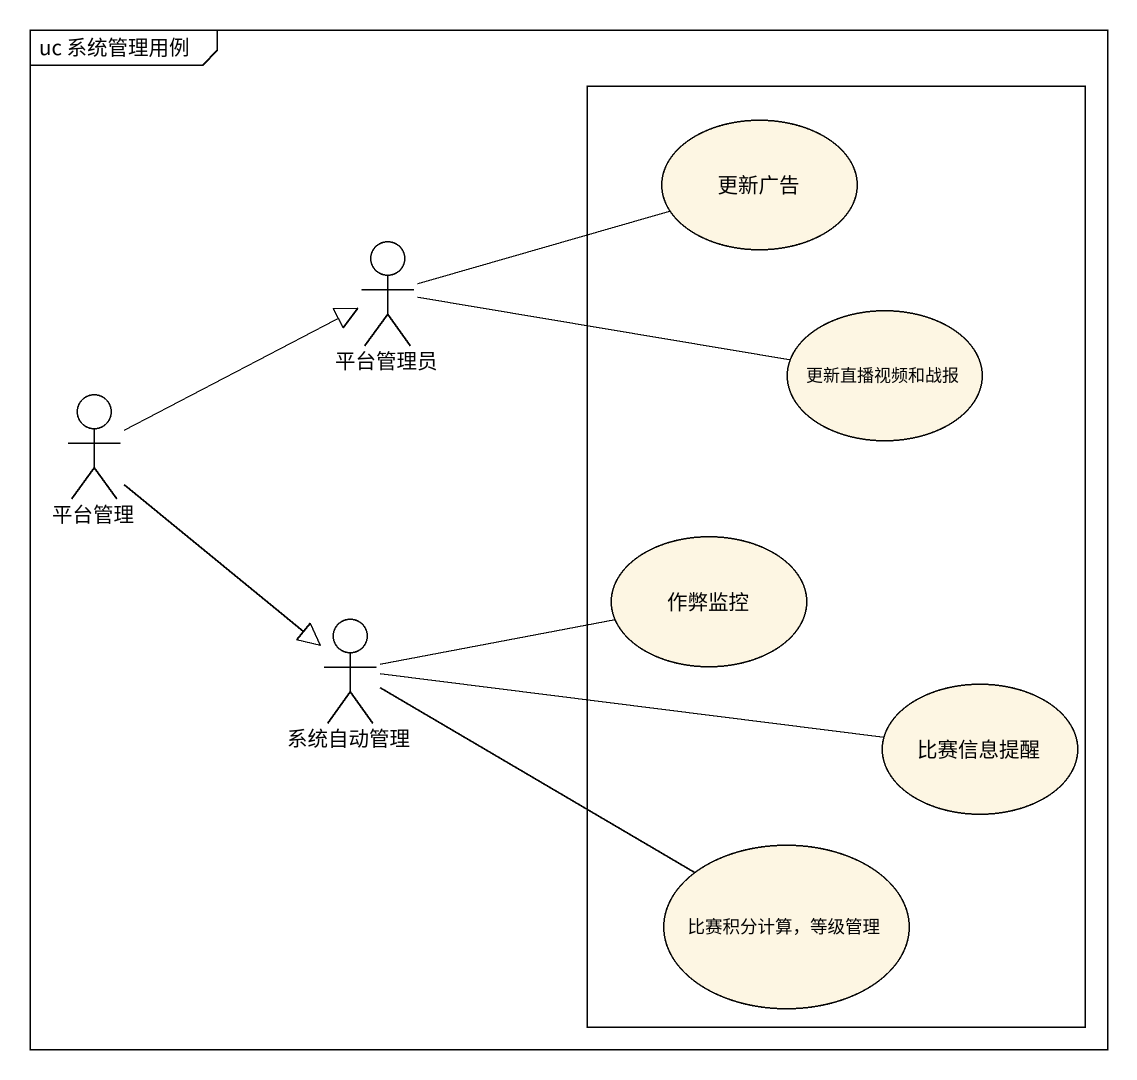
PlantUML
@startuml
mainframe uc 系统管理用例
rectangle " " as rectangle1 {
  usecase 更新广告
  usecase 更新直播视频和战报
  usecase 作弊监控
  usecase 比赛信息提醒
  usecase "比赛积分计算，等级管理" as 比赛积分计算_等级管理
}
actor 平台管理员
actor 平台管理
actor 系统自动管理
平台管理员 -right- 更新广告
平台管理员 -right- 更新直播视频和战报
平台管理 -right-|> 平台管理员
平台管理 --|> 系统自动管理
系统自动管理 -right- 作弊监控
系统自动管理 -right- 比赛信息提醒
系统自动管理 -right- 比赛积分计算_等级管理
@enduml
